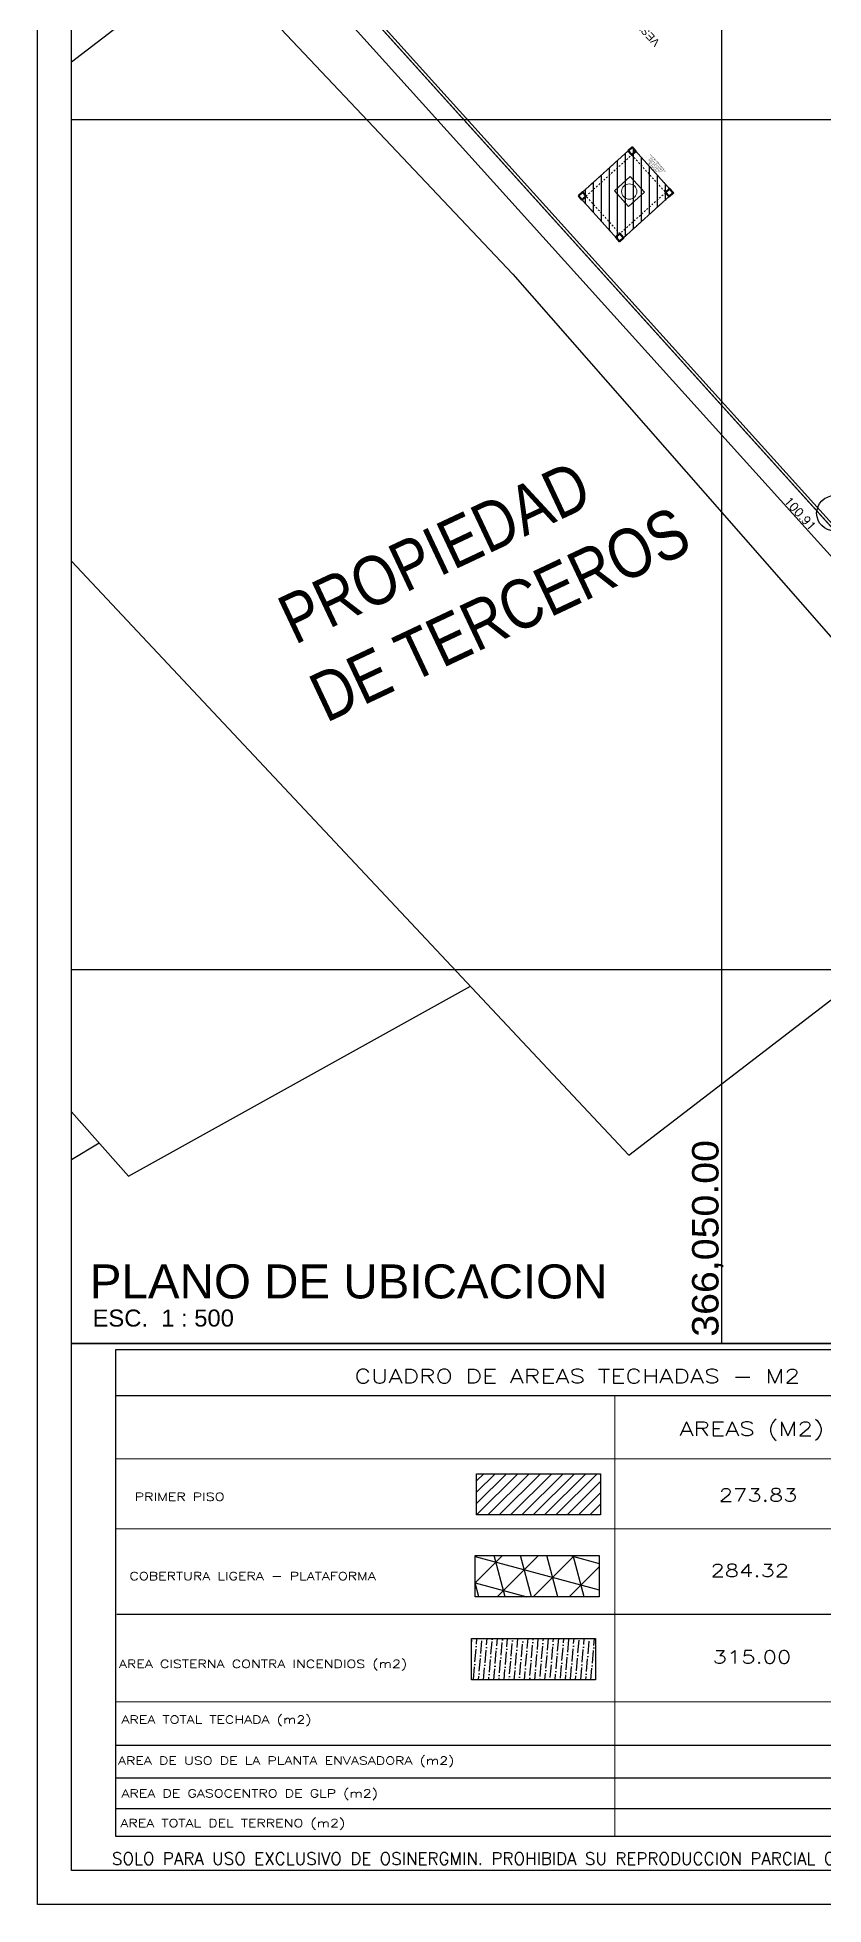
# Model space of a CAD drawing. Header units: metres. Extents: x -2639 to -2278, y 1912 to 2089.
# Drawn here: x -2547 to -2500.8, y 1911.9 to 2021.7 of the extents above; entities that cross this region are included whole.
import ezdxf

# ---------------------------------------------------------------- set-up
doc = ezdxf.new("R2010")
doc.units = ezdxf.units.M
doc.linetypes.add('CENTER', pattern=[50.8, 31.75, -6.35, 6.35, -6.35])
doc.linetypes.add('HIDDEN', pattern=[0.375, 0.25, -0.125])
for name, color, linetype in [('0.1', 1, 'Continuous'), ('01', 1, 'Continuous'), ('02', 2, 'Continuous'), ('03', 3, 'Continuous'), ('04', 4, 'Continuous'), ('4', 5, 'Continuous')]:
    doc.layers.add(name, color=color, linetype=linetype)
for name, color, linetype, lineweight in [('muro00', 252, 'Continuous', 0), ('muro02', 3, 'Continuous', 18), ('muro08', 2, 'Continuous', 60), ('proyeccion', 5, 'HIDDEN', 13), ('texto 1', 2, 'Continuous', 0), ('VIAS', 8, 'HIDDEN', 9)]:
    doc.layers.add(name, color=color, linetype=linetype, lineweight=lineweight)
doc.styles.add('ARIAL NARROW', font='ARIALN.TTF')
doc.styles.add('COTA50', font='romans.shx', dxfattribs={"height": 0.5})
doc.styles.add('LG', font='swiss.ttf')
doc.styles.add('MAT', font='ROMANS')
doc.styles.add('R100-500', font='swissc.ttf', dxfattribs={"width": 1.3, "height": 1})
doc.styles.add('ROMANS', font='arial.ttf')
doc.styles.get("Standard").update_dxf_attribs({"font": 'arial.ttf'})
doc.styles.add('TEXTOS-COTAS', font='romans.shx', dxfattribs={"width": 1.3, "height": 0.15})
doc.dimstyles.new('1-100', dxfattribs={"dimscale": 0.1, "dimtxt": 0.5, "dimasz": 1.2, "dimexe": 1, "dimexo": 1, "dimgap": 0.8, "dimtad": 1, "dimzin": 4, "dimdsep": 46, "dimtxsty": 'COTA50', "dimblk": 'ARCHTICK', "dimcen": 2.5, "dimdle": 1, "dimclrd": 1, "dimclre": 1, "dimclrt": 256, "dimadec": 0, "dimazin": 0, "dimtfac": 1, "dimtix": 1, "dimtmove": 2, "dimatfit": 3, "dimfxl": 0, "dimtolj": 1, "dimtzin": 4, "dimarcsym": 0})

# ---------------------------------------------------------------- blocks, each defined once
blk = doc.blocks.new('_ARCHTICK')
at = {"color": 0, "linetype": 'ByBlock', "const_width": 0.15}
blk.add_lwpolyline([(-0.5, -0.5), (0.5, 0.5)], dxfattribs=at)
blk = doc.blocks.new('*D59')
at = {"color": 1, "lineweight": -2}
for p, q in [((-2535.42, 2031.68), (-2536.28, 2030.9)), ((-2468.58, 1955.94), (-2536.28, 2031.04)), ((-2467.85, 1956.73), (-2468.72, 1955.95))]:
    blk.add_line(p, q, dxfattribs=at)
at = {"layer": 'Defpoints', "color": 0}
for p in [(-2536.21, 2030.97), (-2535.35, 2031.74), (-2467.78, 1956.8)]:
    blk.add_point(p, dxfattribs=at)
at = {"color": 1, "lineweight": -2, "xscale": 0.1199999999999999, "yscale": 0.1199999999999999, "zscale": 0.1199999999999999}
for p, rotation in [((-2536.21, 2030.97), 132.0361737343098), ((-2468.64, 1956.02), 312.0361737343098)]:
    blk.add_blockref('_ARCHTICK', p, dxfattribs=dict(at, rotation=rotation))
at = {"insert": (-2502.18, 1993.71), "char_height": 0.5, "attachment_point": 5, "rotation": 312.0362, "style": 'COTA50'}
blk.add_mtext('\\A1;100.91', dxfattribs=at)
blk = doc.blocks.new('CASCO ZETA GAS')
at = {"layer": 'muro02'}
for p, q in [((2112.02, 1226.4), (2011.11, 1226.4)), ((2011.26, 1226.25), (2100.4, 1226.25))]:
    blk.add_line(p, q, dxfattribs=at)
blk.add_lwpolyline([(2082.98, 1222.63), (2081.73, 1222.63), (2081.73, 1221.38), (2082.98, 1221.38)], close=True, dxfattribs=at)
blk.add_circle((2082.36, 1222.01), 0.45, dxfattribs=at)
at = {"layer": 'muro08'}
for points in [[(2080.89, 1224.4), (2080.57, 1224.4), (2080.57, 1224.08), (2080.89, 1224.08)], [(2084.18, 1224.4), (2083.86, 1224.4), (2083.86, 1224.08), (2084.18, 1224.08)], [(2080.89, 1220.46), (2080.57, 1220.46), (2080.57, 1220.14), (2080.89, 1220.14)], [(2084.18, 1220.46), (2083.86, 1220.46), (2083.86, 1220.14), (2084.18, 1220.14)]]:
    blk.add_lwpolyline(points, close=True, dxfattribs=at)
at = {"layer": 'proyeccion', "linetype": 'HIDDEN', "ltscale": 0.025}
for points in [[(2080.57, 1224.4), (2084.18, 1224.4), (2084.18, 1220.14), (2080.57, 1220.14)], [(2080.89, 1224.08), (2083.86, 1224.08), (2083.86, 1220.46), (2080.89, 1220.46)]]:
    blk.add_lwpolyline(points, close=True, dxfattribs=at)
at = {"layer": 'VIAS', "linetype": 'CENTER'}
blk.add_line((2083.97, 1220.64), (2083.97, 1220.64), dxfattribs=at)
at = {"layer": 'muro00', "attachment_point": 5, "style": 'ROMANS'}
for s, width, heights, insert, char_height in [('PROYECCION\\PTANQUE ELEVADO EXISTENTE Y POZO SUBTERRANEO DE AGUA', 1.4979, [0], (2082.48, 1219.83), 0.08), ('VESTUARIO', 4.1858, [0.261], (2089.5, 1214.99), 0.456)]:
    blk.add_mtext_dynamic_manual_height_columns(s, width=width, gutter_width=0.75, heights=heights, dxfattribs=dict(at, insert=insert, char_height=char_height))

msp = doc.modelspace()

# ---------------------------------------------------------------- hatches: boundary and pattern name
at = {"layer": '0.1'}
h = msp.add_hatch(dxfattribs=at)
h.set_pattern_fill('_USER', color=4, scale=0.471202, angle=90, style=0, pattern_type=0)
h.set_pattern_definition([(90, (0, 0), (-0.471201605, 3e-17), [])])
h.paths.add_polyline_path([(-2515.2163, 2012.404), (-2512.799, 2009.7228), (-2509.635, 2012.5753), (-2512.0523, 2015.2565)])
h = msp.add_hatch(dxfattribs=at)
h.set_pattern_fill('_USER', color=4, scale=0.471202, angle=45, style=0, pattern_type=0)
h.set_pattern_definition([(45, (-2521.20034, 1934.8217), (-0.33319, 0.33319), [])])
h.paths.add_polyline_path([(-2521.2003, 1937.2395), (-2513.9123, 1937.2395), (-2513.9123, 1934.8217), (-2521.2003, 1934.8217)])
h = msp.add_hatch(dxfattribs=at)
h.set_pattern_fill('NET3', color=256, scale=0.471202, angle=45, style=0)
h.set_pattern_definition([(45, (-2521.2832, 1930.825), (-1.05788, 1.05788), []), (105, (-2521.2832, 1930.825), (-1.4451, -0.3872), []), (165, (-2521.2832, 1930.825), (-0.3872, -1.4451), [])])
h.paths.add_polyline_path([(-2521.2832, 1932.429), (-2513.9951, 1932.429), (-2513.9951, 1930.0112), (-2521.2832, 1930.0112)])
h = msp.add_hatch(dxfattribs=at)
h.set_pattern_fill('ANSI36', color=3, scale=0.09424, angle=40, style=0)
h.set_pattern_definition([(85, (-2702.56848, 1773.315), (-0.2524377, 0.54770837), [0.74803255, -0.1496065, 0, -0.1496065])])
h.paths.add_polyline_path([(-2521.5049, 1927.5462), (-2514.2169, 1927.5462), (-2514.2169, 1925.1284), (-2521.5049, 1925.1284)])

# ---------------------------------------------------------------- linework, layer by layer
at = {"color": 253}
for p, q in [((-2506.7876, 1944.8946, -2.1894), (-2506.7876, 2087.1996, -2.1894)), ((-2357.4506, 2016.878), (-2545.0156, 2016.878)), ((-2357.4506, 1966.878), (-2545.0156, 1966.878))]:
    msp.add_line(p, q, dxfattribs=at)
at = {"color": 1}
msp.add_lwpolyline([(-2547.0156, 2089.1996), (-2277.5105, 2089.1996), (-2277.5105, 1911.9), (-2547.0156, 1911.9)], close=True, dxfattribs=at)
at = {"color": 5}
for points in [[(-2545.0156, 2087.1996), (-2357.4506, 2087.1996), (-2357.4506, 1944.8946), (-2545.0156, 1944.8946)], [(-2545.0156, 2087.1996), (-2279.5105, 2087.1996), (-2279.5105, 1913.9), (-2545.0156, 1913.9)], [(-2545.0156, 1944.8946), (-2357.4506, 1944.8946), (-2357.4506, 1913.9), (-2545.0156, 1913.9)]]:
    msp.add_lwpolyline(points, close=True, dxfattribs=at)
for points in [[(-2467.7776, 1956.798), (-2430.6712, 1990.2512), (-2498.2391, 2065.1978), (-2535.3455, 2031.7446), (-2467.7776, 1956.798)], [(-2535.3455, 2031.7446), (-2523.6476, 2042.2908), (-2507.7112, 2024.614), (-2482.3026, 2047.521), (-2430.6712, 1990.2512), (-2467.7776, 1956.798), (-2535.3455, 2031.7446)], [(-2515.2163, 2012.404), (-2512.799, 2009.7228), (-2509.635, 2012.5753), (-2512.0523, 2015.2565), (-2515.2163, 2012.404)], [(-2543.3906, 1956.6895), (-2545.0156, 1955.7034)]]:
    msp.add_lwpolyline(points)
for points, elevation in [([(-2467.7776, 1956.798), (-2430.6712, 1990.2512), (-2498.2391, 2065.1978), (-2535.3455, 2031.7446), (-2467.7776, 1956.798)], 2.1894), ([(-2535.3455, 2031.7446), (-2523.6476, 2042.2908), (-2507.7112, 2024.614), (-2482.3026, 2047.521), (-2430.6712, 1990.2512), (-2467.7776, 1956.798), (-2535.3455, 2031.7446)], -2.1894)]:
    msp.add_lwpolyline(points, dxfattribs=dict(elevation=elevation))
at = {"color": 2}
for points in [[(-2536.7958, 2026.5748), (-2545.0156, 2020.2739)], [(-2536.7958, 2026.5748), (-2519.0774, 2007.7993), (-2501.0696, 1987.2414), (-2489.2156, 1973.6816), (-2485.8476, 1976.8413)], [(-2545.0156, 1990.9134), (-2512.2474, 1955.9842), (-2489.2156, 1973.6816)], [(-2545.0156, 1958.5199), (-2541.6605, 1954.7406), (-2521.5639, 1965.9151)]]:
    msp.add_lwpolyline(points, dxfattribs=at)
msp.add_circle((-2500.1751, 1993.7367), 1.0336)
at = {"layer": '01', "linetype": 'Continuous'}
for p, q in [((-2542.3494, 1928.9943), (-2482.2756, 1928.9943)), ((-2542.3494, 1928.9943), (-2482.2756, 1928.9943)), ((-2542.4233, 1921.2734), (-2482.3495, 1921.2734)), ((-2542.4233, 1919.3681), (-2482.3495, 1919.3681)), ((-2542.4233, 1917.5503), (-2482.3495, 1917.5503)), ((-2542.4233, 1917.5503), (-2482.3495, 1917.5503))]:
    msp.add_line(p, q, dxfattribs=at)
at = {"layer": '03'}
for points in [[(-2521.2003, 1937.2395), (-2513.9123, 1937.2395), (-2513.9123, 1934.8217), (-2521.2003, 1934.8217)], [(-2521.2832, 1932.429), (-2513.9951, 1932.429), (-2513.9951, 1930.0112), (-2521.2832, 1930.0112)], [(-2521.5049, 1927.5462), (-2514.2169, 1927.5462), (-2514.2169, 1925.1284), (-2521.5049, 1925.1284)]]:
    msp.add_lwpolyline(points, close=True, dxfattribs=at)
at = {"layer": '04'}
for p, q in [((-2482.3486, 1944.5364), (-2542.4234, 1944.5364)), ((-2542.4234, 1944.5364), (-2542.4234, 1915.9224)), ((-2542.4234, 1944.2543), (-2542.4234, 1917.0229)), ((-2482.3495, 1941.8218), (-2542.4234, 1941.8218)), ((-2542.4234, 1915.9224), (-2482.3486, 1915.9224)), ((-2542.4233, 1915.9224), (-2482.3486, 1915.9224))]:
    msp.add_line(p, q, dxfattribs=at)
at = {"layer": 'texto 1', "linetype": 'Continuous'}
for p, q in [((-2513.0682, 1915.9224), (-2513.0682, 1941.8218)), ((-2542.4233, 1938.1182), (-2482.3495, 1938.1182)), ((-2542.4233, 1933.9953), (-2482.3495, 1933.9953)), ((-2542.3494, 1928.9943), (-2482.2756, 1928.9943)), ((-2542.4233, 1923.8192), (-2482.3495, 1923.8192)), ((-2542.4233, 1921.2734), (-2482.3495, 1921.2734)), ((-2542.4233, 1919.3681), (-2482.3495, 1919.3681)), ((-2542.4233, 1917.5503), (-2482.3495, 1917.5503))]:
    msp.add_line(p, q, dxfattribs=at)

# ---------------------------------------------------------------- block references
at = {"rotation": 132.0361737343117}
for p in [(-210.2615, 1284.2983), (-210.2615, 1284.2983, 2.1894)]:
    msp.add_blockref('CASCO ZETA GAS', p, dxfattribs=at)

# ---------------------------------------------------------------- texts
at = {"color": 2, "style": 'R100-500', "width": 1.3}
msp.add_text('366,050.00', height=1.55166, rotation=90, dxfattribs=at).set_placement((-2506.9786, 1945.303, -0.3268))
at = {"color": 2, "insert": (-2542.633, 1914.9683), "char_height": 0.72, "width": 71.797249, "attachment_point": 1, "style": 'MAT'}
msp.add_mtext('SOLO PARA USO EXCLUSIVO DE OSINERGMIN. PROHIBIDA SU REPRODUCCION PARCIAL O TOTAL Y VISUALIZACION POR TERCEROS.', dxfattribs=at)
at = {"layer": '02', "ltscale": 0.5, "style": 'TEXTOS-COTAS', "width": 1.3}
for s, height, p in [('CUADRO DE AREAS TECHADAS - M2 ', 0.83067, (-2528.3745, 1942.5673)), ('AREAS (M2)', 0.83067, (-2509.2835, 1939.4727)), ('273.83', 0.75392, (-2506.9577, 1935.6124)), ('PRIMER PISO', 0.470713, (-2541.2868, 1935.6527)), ('284.32', 0.75392, (-2507.4464, 1931.1759)), ('COBERTURA LIGERA - PLATAFORMA', 0.470713, (-2541.5981, 1930.9907)), ('AREA CISTERNA CONTRA INCENDIOS (m2)', 0.470713, (-2542.2209, 1925.8233)), ('315.00', 0.75392, (-2507.3241, 1926.0877)), ('AREA TOTAL TECHADA (m2)', 0.470713, (-2542.0731, 1922.5467)), ('AREA DE USO DE LA PLANTA ENVASADORA (m2)', 0.470713, (-2542.2762, 1920.1344)), ('AREA DE GASOCENTRO DE GLP (m2)', 0.470713, (-2542.0731, 1918.2114)), ('AREA TOTAL DEL TERRENO (m2)', 0.470713, (-2542.1369, 1916.4587))]:
    msp.add_text(s, height=height, dxfattribs=at).set_placement(p)
at = {"layer": '03'}
msp.add_text('ESC.  1 : 500', height=1, dxfattribs=at).set_placement((-2543.7713, 1945.8999))
at = {"layer": '04', "style": 'LG'}
msp.add_text('PLANO DE UBICACION', height=2, dxfattribs=at).set_placement((-2543.9348, 1947.5547))
at = {"layer": '4', "color": 1, "linetype": 'Continuous', "style": 'ARIAL NARROW'}
for s, height, p in [('PROPIEDAD', 2.89278, (-2531.8868, 1985.9809)), ('DE TERCEROS', 2.892775, (-2530.0413, 1981.389))]:
    msp.add_text(s, height=height, rotation=25.241109, dxfattribs=at).set_placement(p)

# ---------------------------------------------------------------- dimensions: what is measured, and where the dimension line sits
dim = msp.add_aligned_dim(p1=(-2467.7776, 1956.798), p2=(-2535.3455, 2031.7446), distance=1.1638, dimstyle='1-100')
dim.commit()
dim.dimension.update_dxf_attribs({"geometry": '*D59', "text_midpoint": (-2502.1809, 1993.713)})

doc.saveas('drawing.dxf')
